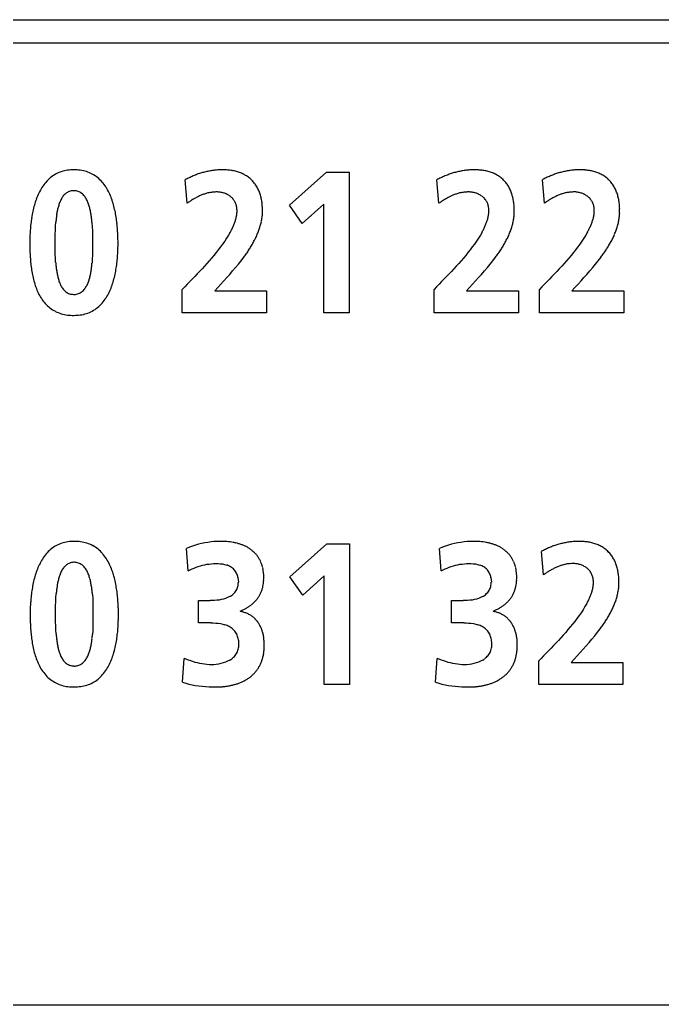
# Model space of a CAD drawing. Extents: x 168 to 388, y 259 to 356.
# Drawn here: x 307.8 to 316.01, y 282.37 to 294.97 of the extents above; entities that cross this region are included whole.
import ezdxf

# ---------------------------------------------------------------- set-up
doc = ezdxf.new("R2010")
doc.units = 0
doc.header["$MEASUREMENT"] = 0
doc.layers.get('0').update_dxf_attribs({"linetype": 'CONTINUOUS'})

msp = doc.modelspace()

# ---------------------------------------------------------------- linework, layer by layer
at = {"color": 7, "linetype": 'Continuous'}
for p, q in [((277.915, 294.966), (332.216, 294.966)), ((332.216, 294.666), (277.915, 294.666)), ((311.245, 292.594), (311.719, 293.017)), ((311.719, 293.017), (312.006, 293.017)), ((312.006, 293.017), (312.006, 291.217)), ((309.936, 292.62), (309.911, 292.919)), ((313.155, 292.62), (313.129, 292.919)), ((314.502, 292.62), (314.476, 292.919)), ((311.408, 292.36), (311.245, 292.594)), ((311.682, 292.607), (311.408, 292.36)), ((311.682, 291.217), (311.682, 292.607)), ((308.252, 292.275), (308.254, 292.326)), ((308.254, 292.326), (308.258, 292.378)), ((308.72, 292.369), (308.724, 292.317)), ((308.724, 292.317), (308.726, 292.266)), ((308.25, 292.172), (308.251, 292.224)), ((308.25, 292.121), (308.25, 292.172)), ((308.251, 292.224), (308.252, 292.275)), ((308.726, 292.266), (308.727, 292.215)), ((308.727, 292.215), (308.728, 292.163)), ((310.441, 292.174), (310.416, 292.136)), ((310.465, 292.213), (310.441, 292.174)), ((310.488, 292.252), (310.465, 292.213)), ((313.659, 292.174), (313.634, 292.136)), ((313.684, 292.213), (313.659, 292.174)), ((313.706, 292.252), (313.684, 292.213)), ((315.006, 292.174), (314.981, 292.136)), ((315.03, 292.213), (315.006, 292.174)), ((315.053, 292.252), (315.03, 292.213)), ((308.25, 292.07), (308.25, 292.121)), ((308.25, 292.018), (308.25, 292.07)), ((308.728, 292.061), (308.727, 292.009)), ((308.728, 292.163), (308.728, 292.112)), ((308.728, 292.112), (308.728, 292.061)), ((310.363, 292.062), (310.335, 292.025)), ((310.39, 292.098), (310.363, 292.062)), ((310.416, 292.136), (310.39, 292.098)), ((313.581, 292.062), (313.553, 292.025)), ((313.608, 292.098), (313.581, 292.062)), ((313.634, 292.136), (313.608, 292.098)), ((314.928, 292.061), (314.9, 292.025)), ((314.955, 292.098), (314.928, 292.061)), ((314.981, 292.136), (314.955, 292.098)), ((308.251, 291.967), (308.25, 292.018)), ((308.253, 291.915), (308.251, 291.967)), ((308.726, 291.958), (308.724, 291.907)), ((308.727, 292.009), (308.726, 291.958)), ((310.248, 291.919), (310.218, 291.884)), ((310.278, 291.954), (310.248, 291.919)), ((310.307, 291.989), (310.278, 291.954)), ((310.335, 292.025), (310.307, 291.989)), ((310.626, 291.885), (310.66, 291.931)), ((313.467, 291.919), (313.437, 291.884)), ((313.496, 291.954), (313.467, 291.919)), ((313.525, 291.989), (313.496, 291.954)), ((313.553, 292.025), (313.525, 291.989)), ((313.844, 291.885), (313.879, 291.931)), ((314.814, 291.919), (314.784, 291.884)), ((314.843, 291.954), (314.814, 291.919)), ((314.872, 291.989), (314.843, 291.954)), ((314.9, 292.025), (314.872, 291.989)), ((315.191, 291.885), (315.226, 291.931)), ((308.256, 291.864), (308.253, 291.915)), ((308.724, 291.907), (308.721, 291.855)), ((310.158, 291.816), (310.127, 291.783)), ((310.188, 291.85), (310.158, 291.816)), ((310.218, 291.884), (310.188, 291.85)), ((310.518, 291.754), (310.555, 291.797)), ((310.555, 291.797), (310.591, 291.841)), ((310.591, 291.841), (310.626, 291.885)), ((313.376, 291.816), (313.345, 291.783)), ((313.407, 291.85), (313.376, 291.816)), ((313.437, 291.884), (313.407, 291.85)), ((313.736, 291.754), (313.773, 291.797)), ((313.773, 291.797), (313.809, 291.841)), ((313.809, 291.841), (313.844, 291.885)), ((314.723, 291.816), (314.692, 291.782)), ((314.754, 291.85), (314.723, 291.816)), ((314.784, 291.884), (314.754, 291.85)), ((315.083, 291.754), (315.12, 291.797)), ((315.12, 291.797), (315.156, 291.841)), ((315.156, 291.841), (315.191, 291.885)), ((310.033, 291.683), (310.001, 291.65)), ((310.064, 291.716), (310.033, 291.683)), ((310.096, 291.749), (310.064, 291.716)), ((310.127, 291.783), (310.096, 291.749)), ((310.405, 291.627), (310.443, 291.669)), ((310.443, 291.669), (310.481, 291.711)), ((310.481, 291.711), (310.518, 291.754)), ((313.251, 291.683), (313.219, 291.65)), ((313.283, 291.716), (313.251, 291.683)), ((313.314, 291.749), (313.283, 291.716)), ((313.345, 291.783), (313.314, 291.749)), ((313.623, 291.627), (313.661, 291.669)), ((313.661, 291.669), (313.699, 291.711)), ((313.699, 291.711), (313.736, 291.754)), ((314.598, 291.683), (314.566, 291.65)), ((314.63, 291.716), (314.598, 291.683)), ((314.661, 291.749), (314.63, 291.716)), ((314.692, 291.782), (314.661, 291.749)), ((314.97, 291.627), (315.008, 291.669)), ((315.008, 291.669), (315.046, 291.711)), ((315.046, 291.711), (315.083, 291.754)), ((309.905, 291.552), (309.874, 291.519)), ((309.937, 291.585), (309.905, 291.552)), ((309.969, 291.618), (309.937, 291.585)), ((310.001, 291.65), (309.969, 291.618)), ((310.289, 291.501), (310.328, 291.543)), ((310.328, 291.543), (310.366, 291.585)), ((310.366, 291.585), (310.405, 291.627)), ((313.124, 291.552), (313.092, 291.519)), ((313.156, 291.585), (313.124, 291.552)), ((313.187, 291.618), (313.156, 291.585)), ((313.219, 291.65), (313.187, 291.618)), ((313.507, 291.501), (313.547, 291.543)), ((313.547, 291.543), (313.585, 291.585)), ((313.585, 291.585), (313.623, 291.627)), ((314.471, 291.552), (314.439, 291.519)), ((314.502, 291.585), (314.471, 291.552)), ((314.534, 291.617), (314.502, 291.585)), ((314.566, 291.65), (314.534, 291.617)), ((314.854, 291.501), (314.893, 291.543)), ((314.893, 291.543), (314.932, 291.585)), ((314.932, 291.585), (314.97, 291.627)), ((309.874, 291.217), (309.874, 291.519)), ((310.289, 291.501), (310.95, 291.501)), ((310.95, 291.501), (310.95, 291.217)), ((313.092, 291.217), (313.092, 291.519)), ((313.507, 291.501), (314.169, 291.501)), ((314.169, 291.501), (314.169, 291.217)), ((314.439, 291.217), (314.439, 291.519)), ((314.854, 291.501), (315.516, 291.501)), ((315.516, 291.501), (315.516, 291.217)), ((310.95, 291.217), (309.874, 291.217)), ((312.006, 291.217), (311.682, 291.217)), ((314.169, 291.217), (313.092, 291.217)), ((315.516, 291.217), (314.439, 291.217)), ((310.122, 288.27), (310.083, 288.26)), ((310.162, 288.278), (310.122, 288.27)), ((310.202, 288.285), (310.162, 288.278)), ((310.242, 288.29), (310.202, 288.285)), ((310.283, 288.294), (310.242, 288.29)), ((310.324, 288.297), (310.283, 288.294)), ((310.364, 288.298), (310.324, 288.297)), ((310.405, 288.298), (310.364, 288.298)), ((311.25, 287.844), (311.723, 288.267)), ((311.723, 288.267), (312.011, 288.267)), ((312.011, 288.267), (312.011, 286.467)), ((313.355, 288.27), (313.316, 288.26)), ((313.395, 288.278), (313.355, 288.27)), ((313.435, 288.285), (313.395, 288.278)), ((313.475, 288.29), (313.435, 288.285)), ((313.516, 288.294), (313.475, 288.29)), ((313.557, 288.297), (313.516, 288.294)), ((313.597, 288.298), (313.557, 288.297)), ((313.638, 288.298), (313.597, 288.298)), ((309.967, 288.223), (309.929, 288.208)), ((309.948, 287.919), (309.929, 288.208)), ((310.005, 288.237), (309.967, 288.223)), ((310.044, 288.249), (310.005, 288.237)), ((310.083, 288.26), (310.044, 288.249)), ((313.2, 288.223), (313.163, 288.208)), ((313.181, 287.919), (313.163, 288.208)), ((313.238, 288.237), (313.2, 288.223)), ((313.277, 288.249), (313.238, 288.237)), ((313.316, 288.26), (313.277, 288.249)), ((314.491, 287.87), (314.466, 288.169)), ((310.246, 288.011), (310.274, 288.013)), ((310.274, 288.013), (310.302, 288.014)), ((310.302, 288.014), (310.331, 288.014)), ((310.331, 288.014), (310.359, 288.012)), ((310.359, 288.012), (310.388, 288.009)), ((313.479, 288.011), (313.507, 288.013)), ((313.507, 288.013), (313.536, 288.014)), ((313.536, 288.014), (313.564, 288.014)), ((313.564, 288.014), (313.592, 288.012)), ((313.592, 288.012), (313.621, 288.009)), ((309.949, 287.919), (309.974, 287.933)), ((309.974, 287.933), (310, 287.945)), ((310, 287.945), (310.026, 287.956)), ((310.026, 287.956), (310.053, 287.967)), ((310.053, 287.967), (310.079, 287.976)), ((310.079, 287.976), (310.106, 287.985)), ((310.106, 287.985), (310.134, 287.992)), ((310.134, 287.992), (310.162, 287.998)), ((310.162, 287.998), (310.189, 288.004)), ((310.189, 288.004), (310.217, 288.008)), ((310.217, 288.008), (310.246, 288.011)), ((310.388, 288.009), (310.415, 288.003)), ((310.415, 288.003), (310.443, 287.995)), ((313.182, 287.919), (313.208, 287.933)), ((313.208, 287.933), (313.233, 287.945)), ((313.233, 287.945), (313.259, 287.956)), ((313.259, 287.956), (313.286, 287.967)), ((313.286, 287.967), (313.312, 287.976)), ((313.312, 287.976), (313.34, 287.985)), ((313.34, 287.985), (313.367, 287.992)), ((313.367, 287.992), (313.395, 287.998)), ((313.395, 287.998), (313.422, 288.004)), ((313.422, 288.004), (313.451, 288.008)), ((313.451, 288.008), (313.479, 288.011)), ((313.621, 288.009), (313.649, 288.003)), ((313.649, 288.003), (313.676, 287.995)), ((310.586, 287.834), (310.589, 287.805)), ((310.589, 287.805), (310.591, 287.777)), ((311.413, 287.609), (311.25, 287.844)), ((311.686, 287.857), (311.413, 287.609)), ((311.686, 286.467), (311.686, 287.857)), ((313.819, 287.834), (313.823, 287.805)), ((313.823, 287.805), (313.824, 287.777)), ((308.256, 287.474), (308.257, 287.525)), ((308.257, 287.525), (308.26, 287.576)), ((308.26, 287.576), (308.263, 287.627)), ((308.726, 287.619), (308.729, 287.567)), ((308.729, 287.567), (308.731, 287.516)), ((308.731, 287.516), (308.733, 287.465)), ((310.083, 287.256), (310.083, 287.54)), ((310.083, 287.54), (310.231, 287.54)), ((310.26, 287.54), (310.231, 287.54)), ((310.288, 287.542), (310.26, 287.54)), ((310.316, 287.544), (310.288, 287.542)), ((310.345, 287.548), (310.316, 287.544)), ((310.373, 287.553), (310.345, 287.548)), ((310.4, 287.56), (310.373, 287.553)), ((310.427, 287.568), (310.4, 287.56)), ((310.454, 287.579), (310.427, 287.568)), ((310.479, 287.592), (310.454, 287.579)), ((313.316, 287.256), (313.316, 287.54)), ((313.316, 287.54), (313.464, 287.54)), ((313.493, 287.54), (313.464, 287.54)), ((313.521, 287.542), (313.493, 287.54)), ((313.549, 287.544), (313.521, 287.542)), ((313.578, 287.548), (313.549, 287.544)), ((313.606, 287.553), (313.578, 287.548)), ((313.633, 287.56), (313.606, 287.553)), ((313.66, 287.568), (313.633, 287.56)), ((313.687, 287.579), (313.66, 287.568)), ((313.712, 287.592), (313.687, 287.579)), ((308.255, 287.371), (308.256, 287.422)), ((308.256, 287.422), (308.256, 287.474)), ((308.733, 287.465), (308.733, 287.413)), ((308.733, 287.413), (308.733, 287.362)), ((314.971, 287.386), (314.945, 287.348)), ((314.996, 287.424), (314.971, 287.386)), ((315.02, 287.463), (314.996, 287.424)), ((315.043, 287.502), (315.02, 287.463)), ((308.255, 287.319), (308.255, 287.371)), ((308.256, 287.268), (308.255, 287.319)), ((308.257, 287.217), (308.256, 287.268)), ((308.733, 287.259), (308.732, 287.208)), ((308.733, 287.362), (308.733, 287.31)), ((308.733, 287.31), (308.733, 287.259)), ((310.24, 287.256), (310.083, 287.256)), ((310.24, 287.256), (310.27, 287.256)), ((310.27, 287.256), (310.301, 287.254)), ((313.473, 287.256), (313.316, 287.256)), ((313.473, 287.256), (313.503, 287.256)), ((313.503, 287.256), (313.534, 287.254)), ((314.89, 287.275), (314.862, 287.239)), ((314.918, 287.311), (314.89, 287.275)), ((314.945, 287.348), (314.918, 287.311)), ((308.259, 287.165), (308.257, 287.217)), ((308.262, 287.114), (308.259, 287.165)), ((308.729, 287.156), (308.726, 287.105)), ((308.732, 287.208), (308.729, 287.156)), ((310.301, 287.254), (310.331, 287.251)), ((310.331, 287.251), (310.361, 287.246)), ((310.361, 287.246), (310.391, 287.24)), ((310.391, 287.24), (310.42, 287.232)), ((313.534, 287.254), (313.564, 287.251)), ((313.564, 287.251), (313.594, 287.246)), ((313.594, 287.246), (313.624, 287.24)), ((313.624, 287.24), (313.653, 287.232)), ((314.774, 287.134), (314.743, 287.1)), ((314.803, 287.169), (314.774, 287.134)), ((314.833, 287.204), (314.803, 287.169)), ((314.862, 287.239), (314.833, 287.204)), ((315.146, 287.091), (315.181, 287.135)), ((315.181, 287.135), (315.215, 287.18)), ((314.682, 287.032), (314.651, 286.999)), ((314.713, 287.066), (314.682, 287.032)), ((314.743, 287.1), (314.713, 287.066)), ((315.036, 286.961), (315.073, 287.004)), ((315.073, 287.004), (315.11, 287.047)), ((315.11, 287.047), (315.146, 287.091)), ((314.556, 286.9), (314.524, 286.867)), ((314.588, 286.933), (314.556, 286.9)), ((314.619, 286.966), (314.588, 286.933)), ((314.651, 286.999), (314.619, 286.966)), ((314.96, 286.877), (314.998, 286.919)), ((314.998, 286.919), (315.036, 286.961)), ((309.878, 286.496), (309.897, 286.802)), ((309.925, 286.791), (309.897, 286.802)), ((309.953, 286.779), (309.925, 286.791)), ((309.982, 286.769), (309.953, 286.779)), ((310.01, 286.76), (309.982, 286.769)), ((310.039, 286.751), (310.01, 286.76)), ((310.426, 286.753), (310.398, 286.743)), ((310.454, 286.766), (310.426, 286.753)), ((310.481, 286.781), (310.454, 286.766)), ((313.112, 286.496), (313.13, 286.802)), ((313.158, 286.791), (313.13, 286.802)), ((313.186, 286.779), (313.158, 286.791)), ((313.215, 286.769), (313.186, 286.779)), ((313.244, 286.76), (313.215, 286.769)), ((313.273, 286.751), (313.244, 286.76)), ((313.66, 286.754), (313.631, 286.743)), ((313.687, 286.766), (313.66, 286.754)), ((313.714, 286.781), (313.687, 286.766)), ((314.461, 286.802), (314.429, 286.769)), ((314.429, 286.467), (314.429, 286.769)), ((314.492, 286.835), (314.461, 286.802)), ((314.524, 286.867), (314.492, 286.835)), ((314.844, 286.751), (314.883, 286.793)), ((314.883, 286.793), (314.922, 286.835)), ((314.922, 286.835), (314.96, 286.877)), ((310.069, 286.743), (310.039, 286.751)), ((310.098, 286.737), (310.069, 286.743)), ((310.128, 286.731), (310.098, 286.737)), ((310.159, 286.726), (310.128, 286.731)), ((310.189, 286.723), (310.159, 286.726)), ((310.219, 286.721), (310.189, 286.723)), ((310.249, 286.72), (310.219, 286.721)), ((310.279, 286.721), (310.249, 286.72)), ((310.309, 286.723), (310.279, 286.721)), ((310.339, 286.728), (310.309, 286.723)), ((310.369, 286.735), (310.339, 286.728)), ((310.398, 286.743), (310.369, 286.735)), ((313.302, 286.743), (313.273, 286.751)), ((313.332, 286.737), (313.302, 286.743)), ((313.361, 286.731), (313.332, 286.737)), ((313.392, 286.726), (313.361, 286.731)), ((313.422, 286.723), (313.392, 286.726)), ((313.452, 286.721), (313.422, 286.723)), ((313.482, 286.72), (313.452, 286.721)), ((313.512, 286.721), (313.482, 286.72)), ((313.543, 286.723), (313.512, 286.721)), ((313.572, 286.728), (313.543, 286.723)), ((313.602, 286.735), (313.572, 286.728)), ((313.631, 286.743), (313.602, 286.735)), ((314.844, 286.751), (315.505, 286.751)), ((315.505, 286.751), (315.505, 286.467)), ((309.878, 286.496), (309.918, 286.484)), ((309.918, 286.484), (309.96, 286.473)), ((309.96, 286.473), (310.002, 286.465)), ((310.002, 286.465), (310.045, 286.457)), ((310.045, 286.457), (310.087, 286.451)), ((310.087, 286.451), (310.13, 286.446)), ((310.13, 286.446), (310.173, 286.442)), ((310.173, 286.442), (310.216, 286.439)), ((310.216, 286.439), (310.26, 286.437)), ((310.26, 286.437), (310.303, 286.436)), ((310.303, 286.436), (310.346, 286.437)), ((312.011, 286.467), (311.686, 286.467)), ((313.112, 286.496), (313.151, 286.484)), ((313.151, 286.484), (313.193, 286.473)), ((313.193, 286.473), (313.235, 286.465)), ((313.235, 286.465), (313.278, 286.457)), ((313.278, 286.457), (313.32, 286.451)), ((313.32, 286.451), (313.363, 286.446)), ((313.363, 286.446), (313.406, 286.442)), ((313.406, 286.442), (313.449, 286.439)), ((313.449, 286.439), (313.493, 286.437)), ((313.493, 286.437), (313.536, 286.436)), ((313.536, 286.436), (313.579, 286.437)), ((315.505, 286.467), (314.429, 286.467)), ((387.315, 282.367), (270.365, 282.367))]:
    msp.add_line(p, q, dxfattribs=at)
for centre, radius, start, end in [((308.5, 292.573), 0.486, 130.1708, 139.7904), ((308.47, 292.608), 0.44, 119.4931, 130.1248), ((308.464, 292.616), 0.429, 108.4684, 119.3537), ((308.473, 292.589), 0.458, 98.2464, 108.4561), ((308.487, 292.491), 0.557, 89.8346, 98.2235), ((308.489, 292.478), 0.57, 81.8944, 90.0947), ((308.501, 292.558), 0.489, 72.3365, 81.8913), ((308.514, 292.601), 0.444, 61.819, 72.3382), ((308.517, 292.609), 0.436, 50.9232, 61.6514), ((308.495, 292.582), 0.471, 40.9778, 50.911), ((310.407, 292.039), 1.01, 116.1725, 119.3896), ((310.409, 292.033), 1.016, 112.9694, 116.1667), ((310.411, 292.029), 1.021, 109.7907, 112.9731), ((310.41, 292.033), 1.017, 106.5947, 109.7909), ((310.406, 292.045), 1.004, 103.3613, 106.5971), ((310.401, 292.064), 0.984, 100.0602, 103.3621), ((310.397, 292.091), 0.957, 96.6682, 100.0638), ((310.393, 292.12), 0.928, 93.1995, 96.6635), ((310.391, 292.173), 0.875, 89.5066, 93.2218), ((310.392, 292.282), 0.765, 85.2858, 89.5309), ((310.401, 292.386), 0.661, 80.3731, 85.2872), ((310.415, 292.47), 0.577, 74.7397, 80.3761), ((310.433, 292.537), 0.507, 68.3402, 74.7445), ((310.453, 292.588), 0.452, 61.1397, 68.3298), ((310.472, 292.621), 0.414, 53.2983, 61.142), ((310.481, 292.634), 0.399, 45.1357, 53.282), ((313.625, 292.039), 1.01, 116.1725, 119.3896), ((313.628, 292.033), 1.016, 112.9694, 116.1667), ((313.63, 292.029), 1.021, 109.7907, 112.9731), ((313.628, 292.033), 1.017, 106.5947, 109.7909), ((313.624, 292.045), 1.004, 103.3613, 106.5971), ((313.62, 292.064), 0.984, 100.0602, 103.3621), ((313.615, 292.091), 0.957, 96.6682, 100.0638), ((313.612, 292.12), 0.928, 93.1995, 96.6635), ((313.609, 292.173), 0.875, 89.5066, 93.2218), ((313.61, 292.282), 0.765, 85.2858, 89.5309), ((313.619, 292.386), 0.661, 80.3731, 85.2872), ((313.633, 292.47), 0.577, 74.7397, 80.3761), ((313.651, 292.537), 0.507, 68.3402, 74.7445), ((313.672, 292.588), 0.452, 61.1397, 68.3298), ((313.69, 292.621), 0.414, 53.2983, 61.142), ((313.699, 292.634), 0.399, 45.1357, 53.282), ((314.968, 292.047), 1.001, 116.1998, 119.4462), ((314.972, 292.04), 1.009, 112.9725, 116.1918), ((314.975, 292.033), 1.017, 109.7803, 112.9756), ((314.974, 292.035), 1.015, 106.5807, 109.7825), ((314.971, 292.045), 1.004, 103.3459, 106.582), ((314.967, 292.063), 0.985, 100.0491, 103.3475), ((314.962, 292.09), 0.958, 96.6609, 100.0516), ((314.959, 292.119), 0.929, 93.1994, 96.6578), ((314.956, 292.174), 0.874, 89.506, 93.2223), ((314.957, 292.284), 0.764, 85.2776, 89.5292), ((314.966, 292.387), 0.66, 80.3574, 85.279), ((314.98, 292.47), 0.576, 74.7195, 80.3604), ((314.998, 292.537), 0.507, 68.3188, 74.7244), ((315.019, 292.588), 0.452, 61.12, 68.3078), ((315.037, 292.621), 0.415, 53.2843, 61.1228), ((315.046, 292.633), 0.399, 45.1297, 53.269), ((308.682, 292.442), 0.71, 147.8113, 154.39), ((308.573, 292.511), 0.582, 139.7783, 147.8134), ((308.43, 292.525), 0.557, 32.5832, 40.9747), ((308.33, 292.461), 0.676, 25.6664, 32.5811), ((310.479, 292.632), 0.401, 36.9843, 45.0826), ((310.463, 292.62), 0.421, 29.2406, 36.9618), ((310.425, 292.599), 0.465, 22.2508, 29.2456), ((313.697, 292.632), 0.401, 36.9843, 45.0826), ((313.681, 292.62), 0.421, 29.2406, 36.9618), ((313.643, 292.599), 0.465, 22.2508, 29.2456), ((315.044, 292.632), 0.402, 36.9847, 45.0754), ((315.028, 292.62), 0.421, 29.2476, 36.9633), ((314.99, 292.599), 0.465, 22.2596, 29.2523), ((309.011, 292.304), 1.068, 159.7355, 164.1122), ((308.827, 292.372), 0.872, 154.3594, 159.7456), ((308.668, 292.491), 0.386, 151.424, 159.0472), ((308.562, 292.55), 0.265, 140.4792, 151.6065), ((308.501, 292.599), 0.186, 124.5488, 140.3825), ((308.481, 292.628), 0.151, 105.1343, 124.5863), ((308.487, 292.604), 0.176, 88.0629, 104.8615), ((308.488, 292.609), 0.171, 71.3509, 88.5269), ((308.49, 292.618), 0.161, 52.6003, 70.8422), ((308.469, 292.591), 0.196, 37.623, 52.6443), ((308.397, 292.536), 0.286, 27.33, 37.6074), ((308.185, 292.391), 0.837, 20.111, 25.6937), ((308.003, 292.324), 1.031, 15.5795, 20.1142), ((310.458, 291.927), 0.866, 117.9235, 120.9444), ((310.409, 292.02), 0.761, 114.4895, 117.9279), ((310.37, 292.104), 0.669, 110.5809, 114.4927), ((310.342, 292.179), 0.589, 106.1421, 110.5818), ((310.324, 292.243), 0.523, 101.143, 106.1497), ((310.315, 292.289), 0.475, 95.6076, 101.1122), ((310.309, 292.352), 0.412, 89.3641, 95.7083), ((310.31, 292.427), 0.337, 81.5914, 89.3573), ((310.313, 292.453), 0.311, 73.1027, 81.5262), ((310.323, 292.483), 0.28, 63.5961, 73.1388), ((310.337, 292.511), 0.248, 53.0468, 63.5981), ((310.351, 292.531), 0.224, 41.3162, 53.023), ((310.359, 292.538), 0.213, 29.2006, 41.2466), ((310.372, 292.577), 0.522, 16.0218, 22.2454), ((310.296, 292.556), 0.601, 10.603, 16.0075), ((313.676, 291.927), 0.866, 117.922, 120.9425), ((313.627, 292.02), 0.761, 114.4886, 117.9266), ((313.589, 292.104), 0.669, 110.5811, 114.4924), ((313.561, 292.179), 0.589, 106.1435, 110.5827), ((313.542, 292.243), 0.523, 101.1432, 106.1496), ((313.533, 292.289), 0.475, 95.6076, 101.1122), ((313.528, 292.352), 0.412, 89.3654, 95.7096), ((313.528, 292.427), 0.337, 81.5911, 89.3577), ((313.532, 292.453), 0.311, 73.1026, 81.5263), ((313.541, 292.483), 0.28, 63.5959, 73.1386), ((313.555, 292.511), 0.248, 53.0483, 63.5988), ((313.57, 292.531), 0.224, 41.3165, 53.0226), ((313.578, 292.538), 0.213, 29.2042, 41.2488), ((313.59, 292.577), 0.522, 16.0218, 22.2454), ((313.514, 292.556), 0.601, 10.603, 16.0075), ((315.023, 291.928), 0.866, 117.8786, 120.9023), ((314.974, 292.021), 0.76, 114.4385, 117.8815), ((314.936, 292.105), 0.668, 110.5234, 114.4428), ((314.908, 292.18), 0.588, 106.073, 110.5248), ((314.889, 292.245), 0.521, 101.053, 106.0797), ((314.88, 292.291), 0.473, 95.4928, 101.0226), ((314.874, 292.355), 0.409, 89.1831, 95.5916), ((314.875, 292.428), 0.337, 81.4017, 89.1728), ((314.879, 292.453), 0.311, 72.9325, 81.3464), ((314.888, 292.483), 0.28, 63.6105, 72.9653), ((314.902, 292.511), 0.248, 53.0694, 63.617), ((314.917, 292.531), 0.224, 41.3358, 53.0456), ((314.925, 292.538), 0.213, 29.1866, 41.2658), ((314.937, 292.577), 0.522, 16.0291, 22.2534), ((314.861, 292.556), 0.601, 10.6086, 16.0157), ((309.208, 292.248), 1.273, 164.106, 167.7786), ((309.01, 292.377), 0.747, 164.2558, 168.1955), ((308.828, 292.429), 0.558, 158.9882, 164.2647), ((308.29, 292.479), 0.407, 20.2212, 27.4431), ((308.13, 292.419), 0.579, 15.226, 20.3101), ((307.936, 292.367), 0.779, 11.4523, 15.2289), ((307.796, 292.266), 1.245, 11.8451, 15.5983), ((310.57, 291.747), 1.078, 123.554, 125.978), ((310.52, 291.823), 0.988, 120.9491, 123.5976), ((310.353, 292.535), 0.22, 17.2143, 29.1225), ((310.326, 292.527), 0.248, 6.5975, 17.1597), ((310.283, 292.522), 0.291, 357.6051, 6.5952), ((310.17, 292.532), 0.729, 6.149, 10.6068), ((310.136, 292.528), 0.763, 1.9554, 6.2159), ((310.156, 292.528), 0.743, 357.5858, 1.9574), ((313.788, 291.747), 1.078, 123.5514, 125.9749), ((313.739, 291.823), 0.988, 120.9494, 123.5973), ((313.572, 292.535), 0.22, 17.2153, 29.1237), ((313.545, 292.527), 0.248, 6.5982, 17.1614), ((313.502, 292.522), 0.291, 357.6061, 6.5967), ((313.388, 292.532), 0.729, 6.149, 10.6068), ((313.355, 292.528), 0.763, 1.9554, 6.2159), ((313.374, 292.528), 0.743, 357.5858, 1.9574), ((315.136, 291.746), 1.079, 123.5166, 125.977), ((315.085, 291.824), 0.986, 120.9061, 123.5595), ((314.919, 292.535), 0.22, 17.1938, 29.1077), ((314.892, 292.527), 0.248, 6.5764, 17.1397), ((314.849, 292.522), 0.291, 357.5869, 6.5752), ((314.736, 292.532), 0.728, 6.1518, 10.6134), ((314.703, 292.528), 0.762, 1.9502, 6.2167), ((314.722, 292.528), 0.742, 357.5747, 1.9525), ((309.653, 292.163), 1.725, 170.8743, 173.5829), ((309.429, 292.199), 1.499, 167.7577, 170.8756), ((309.817, 292.25), 1.564, 173.4508, 175.3329), ((309.52, 292.285), 1.265, 171.1352, 173.4618), ((309.241, 292.328), 0.984, 168.1451, 171.1378), ((307.714, 292.321), 1.006, 8.567, 11.4917), ((307.428, 292.278), 1.296, 6.3026, 8.5742), ((307.546, 292.214), 1.501, 8.7452, 11.858), ((307.288, 292.174), 1.762, 6.095, 8.7472), ((310.117, 292.542), 0.459, 344.5576, 350.2652), ((310.217, 292.525), 0.357, 350.2559, 357.5921), ((310.213, 292.524), 0.686, 348.2884, 353.0268), ((310.186, 292.527), 0.714, 353.0359, 357.5901), ((313.335, 292.542), 0.459, 344.5591, 350.2667), ((313.436, 292.525), 0.357, 350.2557, 357.5923), ((313.432, 292.524), 0.686, 348.2884, 353.0268), ((313.404, 292.527), 0.714, 353.0359, 357.5901), ((314.682, 292.542), 0.46, 344.5465, 350.251), ((314.783, 292.525), 0.357, 350.2391, 357.5723), ((314.779, 292.524), 0.685, 348.2684, 353.0106), ((314.752, 292.527), 0.713, 353.0193, 357.5788), ((309.918, 292.133), 1.992, 173.5801, 175.9262), ((307.126, 292.244), 1.6, 4.4665, 6.3063), ((307.003, 292.143), 2.048, 3.8231, 6.1048), ((309.7, 292.696), 0.904, 333.4892, 336.3816), ((309.882, 292.617), 0.706, 336.378, 340.0845), ((310.003, 292.573), 0.577, 340.0863, 344.618), ((310.035, 292.569), 0.869, 340.2587, 343.9966), ((310.14, 292.539), 0.761, 343.9921, 348.2638), ((312.918, 292.696), 0.904, 333.4892, 336.3816), ((313.1, 292.617), 0.706, 336.378, 340.0845), ((313.221, 292.573), 0.577, 340.0862, 344.6181), ((313.254, 292.569), 0.869, 340.2587, 343.9966), ((313.358, 292.539), 0.761, 343.9921, 348.2638), ((314.265, 292.697), 0.905, 333.4808, 336.3717), ((314.447, 292.617), 0.706, 336.3675, 340.0726), ((314.568, 292.573), 0.577, 340.0753, 344.6059), ((314.601, 292.569), 0.869, 340.2356, 343.9749), ((314.706, 292.539), 0.76, 343.97, 348.2438), ((310.066, 292.118), 2.141, 177.9856, 180.1682), ((310.168, 292.115), 2.243, 175.9048, 177.9883), ((306.691, 292.122), 2.361, 1.8649, 3.8266), ((306.441, 292.114), 2.612, 0.0788, 1.8684), ((309.553, 292.769), 1.069, 331.0622, 333.5105), ((309.711, 292.709), 1.223, 331.2615, 333.9176), ((309.835, 292.648), 1.085, 333.9169, 336.9126), ((309.941, 292.603), 0.969, 336.9123, 340.2646), ((312.771, 292.769), 1.069, 331.0621, 333.5106), ((312.929, 292.709), 1.223, 331.2615, 333.9176), ((313.054, 292.648), 1.085, 333.9169, 336.9126), ((313.16, 292.603), 0.969, 336.9123, 340.2646), ((314.118, 292.77), 1.069, 331.0523, 333.5004), ((314.276, 292.709), 1.224, 331.2377, 333.8936), ((314.401, 292.648), 1.085, 333.8928, 336.8885), ((314.507, 292.603), 0.969, 336.8873, 340.2404), ((310.466, 292.103), 2.541, 179.7882, 181.634), ((306.448, 292.112), 2.605, 358.3176, 0.1118), ((309.394, 292.891), 1.589, 326.8981, 328.9438), ((309.557, 292.793), 1.399, 328.9384, 331.262), ((312.613, 292.891), 1.589, 326.8981, 328.9438), ((312.775, 292.793), 1.399, 328.9384, 331.262), ((313.959, 292.892), 1.589, 326.8752, 328.92), ((314.122, 292.794), 1.399, 328.9159, 331.2388), ((310.598, 292.105), 2.673, 181.6143, 183.3631), ((310.061, 292.074), 2.135, 183.3549, 185.5442), ((307.047, 292.084), 2.005, 353.95, 356.2812), ((306.762, 292.103), 2.291, 356.2787, 358.3189), ((308.99, 293.164), 2.076, 323.5526, 325.1181), ((309.206, 293.014), 1.814, 325.1142, 326.8984), ((312.209, 293.164), 2.076, 323.5526, 325.1181), ((312.424, 293.014), 1.814, 325.1142, 326.8984), ((313.555, 293.165), 2.077, 323.5339, 325.0983), ((313.77, 293.015), 1.815, 325.0954, 326.8766), ((309.688, 292.037), 1.76, 185.5447, 188.1999), ((309.856, 291.98), 1.604, 184.1586, 185.9936), ((309.55, 291.948), 1.296, 185.9906, 188.2613), ((307.503, 291.942), 1.22, 351.1214, 353.5339), ((307.207, 291.975), 1.518, 353.5256, 355.4643), ((307.563, 292.017), 1.484, 348.1319, 351.2813), ((307.307, 292.057), 1.744, 351.2797, 353.9601), ((309.42, 291.999), 1.489, 188.1952, 191.3357), ((309.152, 291.945), 1.216, 191.329, 195.1725), ((309.258, 291.906), 1.001, 188.2517, 191.1908), ((309.035, 291.861), 0.773, 191.1536, 194.9593), ((307.996, 291.852), 0.72, 343.9709, 348.0616), ((307.775, 291.899), 0.945, 348.0103, 351.1252), ((307.806, 291.966), 1.236, 344.3666, 348.1474), ((308.933, 291.885), 0.989, 195.1457, 199.8712), ((308.757, 291.821), 0.802, 199.8642, 205.692), ((308.839, 291.809), 0.571, 194.9565, 200.1116), ((308.679, 291.749), 0.4, 200.0153, 207.3751), ((308.572, 291.693), 0.279, 207.2583, 217.7953), ((308.421, 291.685), 0.26, 319.5289, 330.8365), ((308.323, 291.741), 0.374, 330.6782, 338.5548), ((308.171, 291.801), 0.536, 338.4914, 343.9782), ((308.188, 291.843), 0.834, 334.2306, 339.8349), ((308.007, 291.909), 1.027, 339.8298, 344.3815), ((308.613, 291.752), 0.643, 205.6769, 212.9508), ((308.502, 291.64), 0.192, 217.8223, 233.193), ((308.482, 291.612), 0.157, 233.1318, 251.8594), ((308.486, 291.629), 0.174, 252.385, 269.2667), ((308.487, 291.636), 0.182, 268.7536, 284.9905), ((308.493, 291.614), 0.159, 285.2466, 303.712), ((308.477, 291.637), 0.187, 303.6664, 319.4124), ((308.331, 291.774), 0.676, 327.3426, 334.2586), ((308.52, 291.692), 0.532, 212.9491, 221.7396), ((308.463, 291.641), 0.456, 221.7818, 232.0422), ((308.516, 291.627), 0.438, 298.3458, 309.0141), ((308.495, 291.653), 0.471, 309.0387, 318.954), ((308.43, 291.71), 0.557, 318.9523, 327.3397), ((308.446, 291.619), 0.427, 232.03, 242.9649), ((308.457, 291.642), 0.453, 243.0964, 253.4196), ((308.472, 291.693), 0.506, 253.438, 262.6755), ((308.485, 291.793), 0.607, 262.674, 270.3827), ((308.487, 291.778), 0.591, 270.1201, 278.0208), ((308.502, 291.673), 0.486, 278.034, 287.6543), ((308.515, 291.633), 0.444, 287.6644, 298.1937), ((308.469, 287.866), 0.429, 108.4684, 119.3537), ((308.478, 287.839), 0.458, 98.2476, 108.4576), ((308.492, 287.741), 0.557, 89.8345, 98.2236), ((308.495, 287.728), 0.57, 81.895, 90.0954), ((308.506, 287.808), 0.489, 72.3357, 81.8908), ((308.52, 287.851), 0.444, 61.8193, 72.3385), ((310.381, 287.48), 0.818, 85.5069, 88.3507), ((310.385, 287.531), 0.767, 82.4485, 85.4809), ((310.386, 287.543), 0.755, 79.37, 82.4514), ((310.396, 287.594), 0.702, 76.0714, 79.3822), ((310.41, 287.65), 0.645, 72.454, 76.0734), ((310.428, 287.706), 0.586, 68.4903, 72.4559), ((313.614, 287.48), 0.818, 85.5069, 88.3507), ((313.618, 287.531), 0.767, 82.4485, 85.4809), ((313.62, 287.543), 0.755, 79.37, 82.4514), ((313.629, 287.594), 0.702, 76.0714, 79.3822), ((313.643, 287.65), 0.645, 72.454, 76.0734), ((313.661, 287.706), 0.586, 68.4903, 72.4559), ((314.961, 287.295), 1.004, 103.3613, 106.5971), ((314.957, 287.314), 0.984, 100.0606, 103.3622), ((314.952, 287.341), 0.957, 96.6671, 100.0626), ((314.948, 287.37), 0.928, 93.2001, 96.664), ((314.946, 287.423), 0.875, 89.5064, 93.222), ((314.947, 287.532), 0.765, 85.2846, 89.53), ((314.956, 287.636), 0.661, 80.373, 85.2873), ((314.97, 287.72), 0.577, 74.7397, 80.3761), ((314.988, 287.786), 0.507, 68.3391, 74.7431), ((308.505, 287.823), 0.486, 130.1714, 139.7908), ((308.475, 287.858), 0.44, 119.4946, 130.1264), ((308.523, 287.859), 0.436, 50.9237, 61.6521), ((308.501, 287.832), 0.471, 40.9773, 50.9105), ((308.435, 287.775), 0.557, 32.5832, 40.9747), ((310.447, 287.755), 0.534, 64.14, 68.4937), ((310.469, 287.8), 0.484, 59.3396, 64.143), ((310.49, 287.835), 0.443, 54.0837, 59.3338), ((310.509, 287.861), 0.41, 48.4175, 54.0859), ((310.524, 287.878), 0.388, 42.3963, 48.3948), ((310.532, 287.886), 0.377, 36.2262, 42.4003), ((313.68, 287.755), 0.534, 64.14, 68.4937), ((313.702, 287.8), 0.484, 59.3396, 64.143), ((313.723, 287.835), 0.443, 54.0837, 59.3338), ((313.742, 287.861), 0.41, 48.4175, 54.0859), ((313.757, 287.878), 0.388, 42.3963, 48.3948), ((313.765, 287.886), 0.377, 36.2262, 42.4003), ((314.961, 287.289), 1.01, 116.1729, 119.3909), ((314.964, 287.283), 1.016, 112.9705, 116.1683), ((314.966, 287.279), 1.021, 109.7895, 112.9724), ((314.965, 287.283), 1.017, 106.5947, 109.7909), ((315.008, 287.838), 0.452, 61.1399, 68.3296), ((315.027, 287.871), 0.414, 53.2992, 61.1427), ((315.036, 287.883), 0.399, 45.1366, 53.2825), ((315.034, 287.882), 0.401, 36.9846, 45.0824), ((308.688, 287.692), 0.71, 147.812, 154.3905), ((308.579, 287.761), 0.582, 139.7788, 147.8137), ((308.487, 287.878), 0.151, 105.1333, 124.5853), ((308.492, 287.854), 0.176, 88.062, 104.8601), ((308.494, 287.859), 0.171, 71.3496, 88.5256), ((308.495, 287.868), 0.161, 52.5979, 70.8396), ((308.335, 287.711), 0.676, 25.667, 32.5817), ((310.533, 287.887), 0.375, 29.9883, 36.1873), ((310.521, 287.88), 0.389, 24.0186, 29.9946), ((310.503, 287.872), 0.408, 18.2943, 23.9927), ((313.766, 287.887), 0.375, 29.9883, 36.1873), ((313.754, 287.88), 0.389, 24.0186, 29.9946), ((313.737, 287.872), 0.408, 18.2943, 23.9927), ((314.87, 287.54), 0.475, 95.4817, 100.9943), ((314.864, 287.602), 0.412, 89.3447, 95.5749), ((314.865, 287.676), 0.338, 81.5926, 89.3388), ((315.018, 287.87), 0.421, 29.2421, 36.9631), ((314.98, 287.849), 0.465, 22.2523, 29.2468), ((314.927, 287.827), 0.522, 16.0237, 22.2473), ((309.017, 287.554), 1.068, 159.7357, 164.1121), ((308.833, 287.622), 0.872, 154.36, 159.7465), ((308.673, 287.741), 0.386, 151.4229, 159.0463), ((308.567, 287.799), 0.265, 140.4784, 151.6061), ((308.506, 287.849), 0.186, 124.5455, 140.3795), ((308.475, 287.841), 0.196, 37.6223, 52.6434), ((308.403, 287.786), 0.286, 27.3291, 37.6064), ((308.296, 287.729), 0.407, 20.2213, 27.443), ((308.19, 287.641), 0.837, 20.111, 25.6937), ((308.008, 287.574), 1.031, 15.5795, 20.1142), ((310.357, 287.74), 0.27, 65.327, 71.3797), ((310.372, 287.773), 0.233, 58.3278, 65.3233), ((310.386, 287.796), 0.205, 50.5513, 58.3227), ((310.396, 287.808), 0.19, 41.9816, 50.5568), ((310.398, 287.81), 0.187, 33.2069, 41.9163), ((310.393, 287.807), 0.193, 24.727, 33.1624), ((310.376, 287.799), 0.212, 17.0252, 24.7309), ((310.466, 287.86), 0.448, 13.1007, 18.2958), ((310.424, 287.85), 0.491, 8.367, 13.104), ((310.368, 287.842), 0.547, 4.115, 8.3667), ((313.59, 287.739), 0.27, 65.3299, 71.3753), ((313.605, 287.772), 0.234, 58.3428, 65.3268), ((313.619, 287.796), 0.206, 50.5719, 58.3375), ((313.629, 287.808), 0.191, 42.0133, 50.5759), ((313.631, 287.81), 0.188, 33.2493, 41.951), ((313.626, 287.807), 0.193, 24.7684, 33.2031), ((313.61, 287.799), 0.212, 17.0635, 24.7758), ((313.699, 287.86), 0.448, 13.1007, 18.2958), ((313.657, 287.85), 0.491, 8.367, 13.104), ((313.602, 287.842), 0.547, 4.115, 8.3667), ((315.125, 286.996), 1.079, 123.4999, 125.9748), ((315.074, 287.076), 0.985, 120.8858, 123.5433), ((315.012, 287.179), 0.864, 117.8511, 120.8796), ((314.963, 287.272), 0.759, 114.4097, 117.8575), ((314.925, 287.356), 0.667, 110.4895, 114.412), ((314.897, 287.43), 0.588, 106.0391, 110.4904), ((314.879, 287.494), 0.521, 101.0244, 106.045), ((314.869, 287.703), 0.311, 73.1115, 81.5307), ((314.878, 287.733), 0.28, 63.8152, 73.1468), ((314.892, 287.761), 0.248, 53.2777, 63.8232), ((314.907, 287.781), 0.224, 41.5457, 53.2541), ((314.914, 287.788), 0.213, 29.1744, 41.4766), ((314.908, 287.785), 0.22, 17.1899, 29.0954), ((314.851, 287.806), 0.601, 10.6041, 16.0089), ((314.725, 287.782), 0.729, 6.1509, 10.6089), ((309.435, 287.449), 1.499, 167.7569, 170.8748), ((309.214, 287.498), 1.273, 164.1069, 167.7794), ((309.247, 287.578), 0.984, 168.1451, 171.1378), ((309.016, 287.627), 0.747, 164.2544, 168.1942), ((308.834, 287.679), 0.558, 158.9877, 164.2644), ((308.135, 287.669), 0.579, 15.2261, 20.31), ((307.942, 287.616), 0.779, 11.4527, 15.2291), ((307.719, 287.571), 1.006, 8.5668, 11.4915), ((307.802, 287.516), 1.245, 11.8458, 15.599), ((307.551, 287.463), 1.501, 8.746, 11.8588), ((310.341, 287.789), 0.249, 10.4487, 17.0007), ((310.323, 287.778), 0.268, 353.6197, 359.6946), ((310.426, 287.824), 0.489, 347.7208, 352.4787), ((310.366, 287.832), 0.55, 352.4789, 356.7096), ((310.3, 287.837), 0.616, 0.339, 4.1159), ((310.288, 287.836), 0.627, 356.7079, 0.4148), ((313.574, 287.788), 0.249, 10.4724, 17.0347), ((313.556, 287.778), 0.267, 353.6026, 359.6943), ((313.659, 287.824), 0.489, 347.7208, 352.4787), ((313.599, 287.832), 0.55, 352.4789, 356.7096), ((313.533, 287.837), 0.616, 0.339, 4.1159), ((313.521, 287.836), 0.627, 356.7079, 0.4148), ((314.881, 287.777), 0.248, 6.5909, 17.1346), ((314.772, 287.775), 0.357, 350.2623, 357.596), ((314.838, 287.772), 0.291, 357.6109, 6.5917), ((314.692, 287.777), 0.763, 1.9565, 6.217), ((314.711, 287.778), 0.743, 357.5867, 1.9586), ((309.658, 287.413), 1.725, 170.875, 173.5836), ((309.822, 287.5), 1.564, 173.4496, 175.3316), ((309.525, 287.535), 1.265, 171.1352, 173.4618), ((307.433, 287.527), 1.296, 6.3016, 8.5732), ((307.131, 287.494), 1.6, 4.4676, 6.3074), ((307.293, 287.424), 1.762, 6.0943, 8.7465), ((310.386, 287.777), 0.207, 312.3207, 320.2086), ((310.399, 287.767), 0.19, 320.2173, 328.7962), ((310.4, 287.767), 0.19, 328.8028, 337.3987), ((310.394, 287.769), 0.196, 337.4454, 345.7879), ((310.381, 287.772), 0.21, 345.8253, 353.6054), ((310.526, 287.795), 0.385, 330.6003, 336.6461), ((310.508, 287.803), 0.404, 336.6658, 342.4212), ((310.475, 287.813), 0.439, 342.4206, 347.7188), ((313.619, 287.778), 0.207, 312.2299, 320.1052), ((313.632, 287.767), 0.191, 320.1159, 328.746), ((313.633, 287.767), 0.19, 328.7527, 337.3534), ((313.628, 287.769), 0.195, 337.4002, 345.7541), ((313.614, 287.772), 0.209, 345.79, 353.5866), ((313.759, 287.795), 0.385, 330.6003, 336.6461), ((313.741, 287.803), 0.404, 336.6658, 342.4212), ((313.708, 287.813), 0.439, 342.4206, 347.7188), ((314.558, 287.823), 0.577, 340.0883, 344.6223), ((314.672, 287.792), 0.459, 344.5655, 350.2742), ((314.695, 287.789), 0.761, 343.9932, 348.2652), ((314.768, 287.774), 0.686, 348.2894, 353.0278), ((314.741, 287.777), 0.714, 353.0359, 357.5901), ((310.174, 287.365), 2.244, 175.9049, 177.9881), ((309.924, 287.383), 1.992, 173.5802, 175.9261), ((307.009, 287.393), 2.048, 3.8238, 6.1055), ((306.696, 287.372), 2.362, 1.865, 3.827), ((310.351, 287.823), 0.265, 299.0842, 305.2343), ((310.37, 287.795), 0.231, 305.2258, 312.2907), ((310.478, 287.845), 0.454, 307.47, 312.5946), ((310.506, 287.814), 0.411, 312.6101, 318.2629), ((310.526, 287.796), 0.385, 318.2664, 324.4062), ((310.532, 287.791), 0.377, 324.4112, 330.5775), ((313.583, 287.824), 0.266, 299.0291, 305.1626), ((313.603, 287.796), 0.231, 305.1579, 312.2058), ((313.711, 287.845), 0.454, 307.47, 312.5946), ((313.74, 287.814), 0.411, 312.6101, 318.2629), ((313.759, 287.796), 0.385, 318.2664, 324.4062), ((313.766, 287.791), 0.377, 324.4112, 330.5775), ((314.108, 288.019), 1.069, 331.0638, 333.5123), ((314.255, 287.946), 0.904, 333.4907, 336.3833), ((314.437, 287.866), 0.705, 336.3806, 340.0884), ((314.496, 287.853), 0.969, 336.9128, 340.2652), ((314.591, 287.819), 0.869, 340.2586, 343.9967), ((310.072, 287.368), 2.141, 177.9856, 180.1682), ((306.447, 287.364), 2.612, 0.0788, 1.8684), ((310.34, 288.064), 0.713, 292.628, 295.7878), ((310.563, 287.045), 0.36, 74.9129, 81.776), ((310.335, 288.075), 0.725, 295.7421, 298.9503), ((310.563, 287.047), 0.357, 68.0283, 74.9427), ((310.402, 287.954), 0.587, 298.9457, 302.9072), ((310.443, 287.89), 0.51, 302.9158, 307.472), ((313.573, 288.064), 0.713, 292.628, 295.7878), ((313.796, 287.045), 0.36, 74.9127, 81.7756), ((313.568, 288.075), 0.725, 295.7421, 298.9503), ((313.797, 287.047), 0.357, 68.0293, 74.9435), ((313.635, 287.954), 0.587, 298.9457, 302.9072), ((313.677, 287.89), 0.51, 302.9158, 307.472), ((314.266, 287.959), 1.223, 331.2619, 333.9182), ((314.39, 287.898), 1.085, 333.9169, 336.9126), ((310.471, 287.352), 2.541, 179.7883, 181.6341), ((310.603, 287.355), 2.673, 181.6143, 183.3631), ((306.767, 287.353), 2.291, 356.2788, 358.3189), ((306.453, 287.362), 2.605, 358.3175, 0.1118), ((310.575, 287.076), 0.326, 60.4734, 68.038), ((310.579, 287.083), 0.318, 52.7079, 60.4397), ((310.576, 287.08), 0.322, 45.0146, 52.6736), ((310.566, 287.07), 0.336, 37.6565, 44.9988), ((310.545, 287.054), 0.363, 30.7266, 37.6564), ((313.808, 287.076), 0.326, 60.4741, 68.0385), ((313.812, 287.083), 0.318, 52.7076, 60.44), ((313.809, 287.08), 0.322, 45.0149, 52.6736), ((313.799, 287.07), 0.336, 37.6565, 44.9986), ((313.778, 287.054), 0.363, 30.7261, 37.6561), ((313.761, 288.264), 1.814, 325.1143, 326.899), ((313.949, 288.141), 1.589, 326.8973, 328.9429), ((314.112, 288.043), 1.399, 328.9388, 331.2624), ((310.066, 287.323), 2.135, 183.3542, 185.5435), ((307.053, 287.334), 2.005, 353.95, 356.2811), ((310.314, 286.907), 0.342, 66.888, 71.9636), ((310.333, 286.952), 0.293, 60.9621, 66.887), ((310.352, 286.986), 0.254, 54.1362, 60.967), ((310.366, 287.005), 0.23, 46.5777, 54.1163), ((310.376, 287.016), 0.215, 38.4701, 46.5418), ((310.375, 287.015), 0.217, 30.4533, 38.4745), ((310.514, 287.035), 0.399, 24.5466, 30.7268), ((310.475, 287.017), 0.442, 18.9658, 24.5456), ((310.428, 287.001), 0.492, 13.9493, 18.9713), ((313.547, 286.907), 0.342, 66.8913, 71.9705), ((313.566, 286.952), 0.293, 60.9615, 66.8928), ((313.585, 286.986), 0.254, 54.1256, 60.9654), ((313.599, 287.005), 0.23, 46.5562, 54.1044), ((313.609, 287.016), 0.215, 38.4399, 46.5203), ((313.608, 287.015), 0.216, 30.4185, 38.4435), ((313.747, 287.035), 0.399, 24.5478, 30.7281), ((313.708, 287.017), 0.442, 18.9663, 24.5461), ((313.661, 287.001), 0.492, 13.9501, 18.9721), ((313.546, 288.414), 2.076, 323.5518, 325.1173), ((309.693, 287.287), 1.76, 185.5455, 188.2007), ((309.425, 287.249), 1.489, 188.1952, 191.3353), ((309.862, 287.23), 1.604, 184.1586, 185.9936), ((309.555, 287.198), 1.296, 185.9906, 188.2613), ((309.264, 287.156), 1.001, 188.2506, 191.1897), ((307.509, 287.191), 1.22, 351.1214, 353.5339), ((307.213, 287.225), 1.518, 353.5255, 355.4642), ((307.569, 287.267), 1.484, 348.1319, 351.2813), ((307.312, 287.306), 1.744, 351.2798, 353.9602), ((310.365, 287.009), 0.229, 22.8028, 30.4034), ((310.346, 287.001), 0.249, 15.8294, 22.7907), ((310.294, 286.987), 0.303, 10.0775, 15.8187), ((310.251, 286.978), 0.347, 5.1807, 10.1837), ((310.268, 286.98), 0.33, 359.9145, 5.1806), ((310.375, 286.988), 0.547, 9.41, 13.9532), ((310.327, 286.98), 0.594, 5.2607, 9.4133), ((310.26, 286.974), 0.663, 1.5243, 5.2486), ((313.598, 287.009), 0.229, 22.7711, 30.3708), ((313.578, 287.001), 0.25, 15.8014, 22.7568), ((313.527, 286.987), 0.303, 10.0602, 15.7936), ((313.483, 286.978), 0.348, 5.1696, 10.1632), ((313.5, 286.98), 0.33, 359.9163, 5.1717), ((313.608, 286.988), 0.547, 9.4087, 13.9524), ((313.561, 286.98), 0.595, 5.2624, 9.4146), ((313.493, 286.974), 0.663, 1.5242, 5.2488), ((309.157, 287.195), 1.216, 191.3283, 195.1718), ((309.04, 287.111), 0.773, 191.154, 194.9595), ((308.845, 287.059), 0.571, 194.9565, 200.1116), ((308.177, 287.051), 0.536, 338.4909, 343.9781), ((308.001, 287.101), 0.72, 343.9701, 348.0608), ((307.781, 287.149), 0.945, 348.01, 351.1251), ((308.013, 287.159), 1.027, 339.8292, 344.3811), ((307.811, 287.216), 1.236, 344.3665, 348.1472), ((310.391, 286.972), 0.206, 328.3742, 336.792), ((310.398, 286.969), 0.199, 336.7876, 345.4992), ((310.386, 286.972), 0.211, 345.6912, 353.9114), ((310.315, 286.979), 0.283, 353.9026, 0.044), ((310.295, 286.964), 0.627, 350.7077, 354.647), ((310.236, 286.969), 0.686, 354.6454, 358.2421), ((310.178, 286.971), 0.744, 358.2291, 1.5474), ((313.624, 286.972), 0.206, 328.4154, 336.8284), ((313.63, 286.969), 0.2, 336.8251, 345.5274), ((313.619, 286.972), 0.211, 345.7179, 353.9244), ((313.547, 286.979), 0.283, 353.9158, 0.0449), ((313.529, 286.964), 0.626, 350.6993, 354.6415), ((313.47, 286.969), 0.686, 354.6414, 358.2404), ((313.412, 286.971), 0.743, 358.2282, 1.5483), ((308.938, 287.135), 0.989, 195.1457, 199.8712), ((308.763, 287.071), 0.802, 199.8641, 205.6916), ((308.684, 286.999), 0.4, 200.0155, 207.375), ((308.577, 286.943), 0.279, 207.2574, 217.7943), ((308.508, 286.89), 0.192, 217.8216, 233.1921), ((308.483, 286.887), 0.187, 303.6632, 319.4094), ((308.427, 286.935), 0.26, 319.5271, 330.8352), ((308.328, 286.991), 0.374, 330.6765, 338.5536), ((308.194, 287.092), 0.834, 334.2293, 339.8338), ((310.318, 287.047), 0.312, 301.3988, 306.9641), ((310.341, 287.017), 0.275, 306.9598, 313.2857), ((310.363, 286.993), 0.242, 313.279, 320.4572), ((310.379, 286.979), 0.22, 320.4943, 328.374), ((310.44, 286.929), 0.477, 336.5072, 341.6806), ((310.398, 286.943), 0.522, 341.6829, 346.4103), ((310.348, 286.955), 0.574, 346.4062, 350.71), ((313.551, 287.046), 0.311, 301.4501, 307.0273), ((313.574, 287.017), 0.274, 307.0271, 313.3647), ((313.596, 286.993), 0.241, 313.3551, 320.4984), ((313.612, 286.979), 0.22, 320.5363, 328.4165), ((313.674, 286.929), 0.477, 336.4948, 341.6693), ((313.631, 286.943), 0.522, 341.6689, 346.3983), ((313.581, 286.955), 0.573, 346.3977, 350.7044), ((308.619, 287.002), 0.643, 205.6757, 212.9496), ((308.526, 286.942), 0.532, 212.9487, 221.7391), ((308.487, 286.862), 0.157, 233.131, 251.8582), ((308.491, 286.879), 0.174, 252.3837, 269.2654), ((308.493, 286.886), 0.182, 268.7517, 284.988), ((308.498, 286.864), 0.159, 285.2457, 303.7108), ((308.436, 286.96), 0.557, 318.9508, 327.3384), ((308.336, 287.023), 0.676, 327.3422, 334.2585), ((310.474, 286.914), 0.44, 314.1174, 319.7232), ((310.479, 286.91), 0.434, 319.7181, 325.4012), ((310.477, 286.911), 0.436, 325.4316, 331.0885), ((310.46, 286.921), 0.456, 331.0848, 336.4978), ((313.707, 286.914), 0.441, 314.1096, 319.7123), ((313.712, 286.91), 0.435, 319.7091, 325.3899), ((313.71, 286.911), 0.436, 325.4196, 331.0754), ((313.693, 286.921), 0.456, 331.071, 336.4842), ((308.469, 286.891), 0.456, 221.7814, 232.0417), ((308.452, 286.869), 0.427, 232.0284, 242.9634), ((308.522, 286.877), 0.438, 298.3448, 309.0131), ((308.501, 286.903), 0.471, 309.0376, 318.9532), ((310.381, 287.067), 0.621, 290.5527, 294.5311), ((310.402, 287.02), 0.569, 294.5303, 298.8687), ((310.425, 286.978), 0.522, 298.8666, 303.5979), ((310.445, 286.949), 0.486, 303.6064, 308.6911), ((310.463, 286.926), 0.457, 308.689, 314.091), ((313.614, 287.067), 0.621, 290.5547, 294.5301), ((313.635, 287.02), 0.569, 294.5286, 298.8633), ((313.658, 286.979), 0.522, 298.8616, 303.5888), ((313.677, 286.949), 0.487, 303.5979, 308.6886), ((313.696, 286.926), 0.457, 308.6851, 314.0835), ((308.462, 286.892), 0.453, 243.0957, 253.419), ((308.477, 286.943), 0.506, 253.4373, 262.6748), ((308.49, 287.043), 0.607, 262.6733, 270.3819), ((308.493, 287.028), 0.591, 270.1197, 278.0199), ((308.508, 286.923), 0.486, 278.0327, 287.6525), ((308.52, 286.883), 0.444, 287.6629, 298.192), ((310.305, 287.405), 0.969, 272.4139, 274.9616), ((310.31, 287.343), 0.906, 274.9711, 277.6946), ((310.316, 287.303), 0.866, 277.6936, 280.5449), ((310.326, 287.245), 0.807, 280.5348, 283.5938), ((310.342, 287.181), 0.741, 283.593, 286.9235), ((310.36, 287.121), 0.679, 286.9184, 290.5538), ((313.538, 287.404), 0.968, 272.4097, 274.9606), ((313.543, 287.342), 0.905, 274.9726, 277.699), ((313.549, 287.302), 0.865, 277.6974, 280.5499), ((313.559, 287.245), 0.807, 280.5394, 283.5981), ((313.575, 287.181), 0.741, 283.5969, 286.9262), ((313.593, 287.122), 0.679, 286.9227, 290.5563)]:
    msp.add_arc(centre, radius, start, end, dxfattribs=at)

doc.saveas('drawing.dxf')
